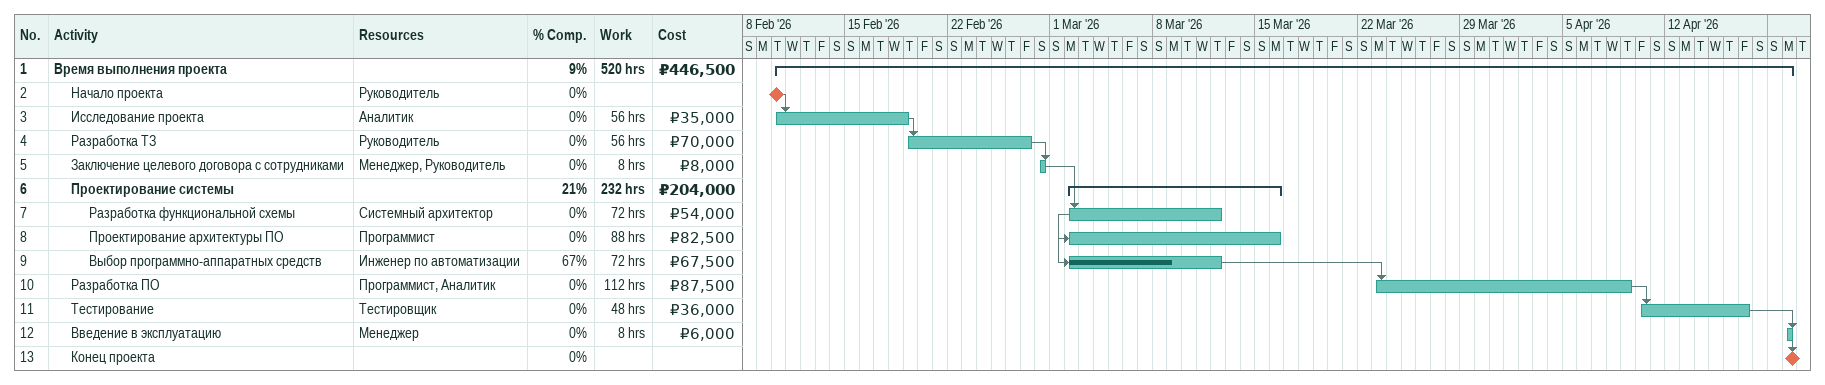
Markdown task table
| ID | Level | Task | Start | Finish | Predecessors | Resources | % complete | Work (h) | Cost (₽) |
|---|---|---|---|---|---|---|---|---|---|
| 1 | 1 | **Время выполнения проекта** | 2026-02-10 | 2026-04-20 |  |  | 9 | 520 | 446500 |
| 2 | 2 | Начало проекта (milestone) | 2026-02-10 | 2026-02-10 |  | Руководитель | 0 |  |  |
| 3 | 2 | Исследование проекта | 2026-02-10 | 2026-02-19 | 2 | Аналитик | 0 | 56 | 35000 |
| 4 | 2 | Разработка ТЗ | 2026-02-19 | 2026-02-27 | 3 | Руководитель | 0 | 56 | 70000 |
| 5 | 2 | Заключение целевого договора с сотрудниками | 2026-02-28 | 2026-02-28 | 4 | Менеджер, Руководитель | 0 | 8 | 8000 |
| 6 | 2 | **Проектирование системы** | 2026-03-02 | 2026-03-16 |  |  | 21 | 232 | 204000 |
| 7 | 3 | Разработка функциональной схемы | 2026-03-02 | 2026-03-12 | 5 | Системный архитектор | 0 | 72 | 54000 |
| 8 | 3 | Проектирование архитектуры ПО | 2026-03-02 | 2026-03-16 | 7SS | Программист | 0 | 88 | 82500 |
| 9 | 3 | Выбор программно-аппаратных средств | 2026-03-02 | 2026-03-12 | 8SS | Инженер по автоматизации | 67 | 72 | 67500 |
| 10 | 2 | Разработка ПО | 2026-03-23 | 2026-04-09 | 9 | Программист, Аналитик | 0 | 112 | 87500 |
| 11 | 2 | Тестирование | 2026-04-10 | 2026-04-17 | 10 | Тестировщик | 0 | 48 | 36000 |
| 12 | 2 | Введение в эксплуатацию | 2026-04-20 | 2026-04-20 | 11 | Менеджер | 0 | 8 | 6000 |
| 13 | 2 | Конец проекта (milestone) | 2026-04-20 | 2026-04-20 | 12 |  | 0 |  |  |
